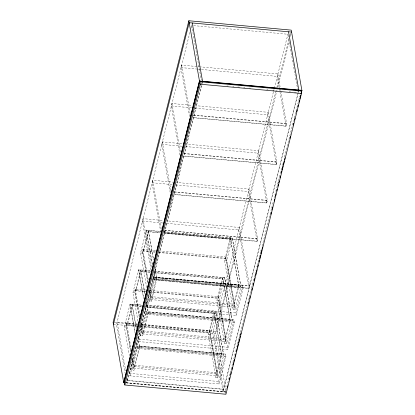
<?xml version="1.0" encoding="UTF-8"?>
<svg xmlns="http://www.w3.org/2000/svg" width="415" height="415" viewBox="0 0 415 415"><rect width="100%" height="100%" fill="white"/><g stroke="black" fill="none" stroke-linecap="round" stroke-linejoin="round"><path stroke-width="0.31" stroke-dasharray="2.08 1.56" d="M150.998 269.89L142.397 221.122L143.014 218.653L163.552 220.536M160.792 232.374L152.035 182.74L152.658 180.271L173.195 182.149M170.207 192.716L161.679 144.353L162.296 141.888L182.833 143.766M179.96 154.966L171.317 105.97L171.94 103.501L192.477 105.384M189.603 116.584L180.961 67.583L181.583 65.119L200.191 66.82M189.894 32.396L116.506 324.566L124.993 372.696M190.838 28.63L191.787 24.859M146.703 287.647L140.586 252.963L146.339 230.071L160.641 231.378M147.922 281.93L142.47 251.034L142.885 249.384L155.822 250.572M147.865 282.786L142.636 253.15L148.388 230.258L153.503 259.266M129.47 356.096L124.324 326.901L130.071 304.008L142.444 305.139M137.967 321.194L132.93 292.627L138.683 269.734L151.05 270.87M155.407 251.806L143.792 250.743L148.617 231.549L160.226 232.613M130.684 350.359L126.207 324.971L126.617 323.327L137.624 324.333M139.404 316.723L134.813 290.697L135.228 289.053L146.23 290.059M130.735 351.842L126.373 327.087L132.12 304.195L136.488 328.95M139.232 316.936L134.979 292.819L140.732 269.921L144.985 294.043M137.204 325.568L127.53 324.68L132.349 305.492L142.029 306.374M145.815 291.294L136.136 290.412L140.96 271.218L150.635 272.105M152.673 279.388L153.291 276.924L249.555 285.738L248.938 288.202L152.673 279.388L248.974 288.42L238.661 229.936L239.279 227.467L166.763 220.827M202.38 81.859L126.783 382.832L226.118 391.926M226.154 392.144L126.819 383.05L201.944 83.97M202.1 83.342L202.572 81.459M129.537 373.35L136.426 345.934L225.521 354.088L225.957 356.568L219.073 383.989L129.978 375.829L129.537 373.35L218.632 381.504L219.073 383.989M145.032 311.66L138.148 339.076L227.244 347.236L227.679 349.715L138.584 341.561L145.473 314.139L145.032 311.66L234.127 319.815L234.568 322.299L227.679 349.715M146.754 304.807L153.643 277.386L242.739 285.546L243.174 288.026L236.291 315.442L147.19 307.287L146.754 304.807L235.85 312.962L236.291 315.442M129.978 375.829L136.862 348.413L136.426 345.934M147.19 307.287L154.079 279.871L153.643 277.386M137.941 337.203L139.736 347.355L133.983 370.247L131.934 370.061L137.687 347.168L136.68 341.457M146.329 301.658L148.342 313.086L142.589 335.979L140.545 335.792L146.293 312.9L145.286 307.183M155.06 268.095L156.948 278.813L151.2 301.705L149.151 301.518L154.904 278.626L153.903 272.951M140.825 324.623L209.912 330.952L217.522 374.112L217.107 375.757L133.817 368.131L134.232 366.487L132.774 358.233M149.431 290.355L218.518 296.678L226.134 339.838L225.719 341.483L142.423 333.857L142.838 332.213L141.157 322.694M159.028 250.862L226.175 257.01L234.74 305.57L234.325 307.214L151.034 299.589L151.449 297.944L149.888 289.115M134.911 366.549L134.683 365.252L139.507 346.063L221.434 353.564L216.609 372.753L216.838 374.05M143.523 332.275L143.294 330.983L148.114 311.79L230.04 319.291L225.221 338.484L225.449 339.776M151.9 296.709L156.72 277.516L238.651 285.017L233.827 304.211L151.9 296.709L152.129 298.006M233.126 309.206L224.562 260.651L230.315 237.759L238.879 286.314L233.126 309.206L235.175 309.393L240.923 286.5L232.364 237.945L163.868 231.674M158.634 252.102L225.724 258.244L230.543 239.05L164.096 232.971M234.325 307.214L225.765 258.654L226.175 257.01M235.175 309.393L226.611 260.838L232.364 237.945M215.909 377.749L208.299 334.589L214.047 311.696L221.662 354.856L215.909 377.749L217.958 377.935L223.711 355.043L216.096 311.883L145.67 305.435M224.52 343.48L216.905 300.315L222.658 277.422L230.268 320.588L224.52 343.48L226.569 343.667L232.317 320.774L224.707 277.609L154.276 271.161M140.431 325.863L209.456 332.182L214.275 312.988L145.25 306.669M149.685 291.652L218.067 297.913L222.886 278.719L153.861 272.401M217.107 375.757L209.497 332.597L209.912 330.952M225.719 341.483L218.108 298.323L218.518 296.678M217.958 377.935L210.348 334.775L216.096 311.883M226.569 343.667L218.954 300.507L224.707 277.609M164.039 232.882L257.093 241.4L248.3 191.548L248.922 189.084L176.401 182.444M173.678 194.5L266.736 203.018L257.943 153.166L258.561 150.697L186.044 144.062M183.321 156.113L276.374 164.636L267.587 114.784L268.204 112.315L196.326 105.737M279.248 87.85L277.225 76.396L277.848 73.932L200.834 66.882M273.371 92.104L212.771 333.375L223.083 391.859L298.209 92.784M273.532 91.476L274.159 88.96M274.32 88.333L287.891 34.3M225.895 390.66L215.499 331.715L276.26 89.816M276.893 87.3L288.887 39.55M289.992 35.151L290.625 32.64M277.075 89.873L215.841 333.66L140.483 326.761M277.708 87.358L289.385 40.862M290.49 36.468L290.967 34.58M218.632 381.504L225.521 354.088M227.244 347.236L234.127 319.815M235.85 312.962L242.739 285.546M257.093 241.4L257.715 238.936L248.922 189.084M266.736 203.018L267.353 200.549L258.561 150.697M276.374 164.636L276.997 162.166L268.204 112.315M192.959 117.73L286.018 126.248L286.635 123.784L280.877 91.113M223.047 391.646L298.644 90.683M298.364 92.156L298.836 90.268M225.838 393.627L225.511 391.77L230.086 373.557M230.242 372.929L235.762 350.955M235.917 350.327L237.339 344.673M237.494 344.045L239.388 336.513M239.548 335.885L251.376 288.793M251.532 288.166L257.056 266.186M257.212 265.559L259.105 258.026M259.261 257.393L260.682 251.744M260.838 251.117L261.471 248.606M262.098 246.095L271.566 208.418M271.721 207.791L273.459 200.886M274.087 198.375L278.346 181.417M278.501 180.79L281.661 168.231M282.288 165.72L283.238 161.954M284.498 156.932L293.644 120.511M294.276 118L298.535 101.047M298.691 100.42L299.796 96.026M193.566 25.616L287.906 34.253M180.961 67.583L197.649 69.113M198.287 69.17L200.855 69.409M201.498 69.466L277.225 76.396M226.943 85.998L228.229 86.118M232.722 86.528L234.003 86.647M237.852 87L239.782 87.176M243.631 87.529L244.912 87.648M249.405 88.058L250.691 88.172M266.731 89.645L268.017 89.759M272.51 90.174L273.791 90.288M289.193 91.699L290.479 91.819M294.328 92.172L297.539 92.462M171.317 105.97L191.855 107.848M195.066 108.144L267.587 114.784M193.546 115.048L286.599 123.566L285.982 126.036L192.923 117.512M193.582 115.261L286.635 123.784M161.679 144.353L182.216 146.236M185.422 146.526L257.943 153.166M183.902 153.431L276.955 161.949L276.338 164.418L183.285 155.9M183.938 153.649L276.997 162.166M152.035 182.74L172.573 184.618M175.784 184.914L248.3 191.548M174.259 191.813L267.317 200.336L266.695 202.8L173.641 194.282M174.3 192.031L267.353 200.549M142.397 221.122L162.934 223M166.783 223.353L238.661 229.936M164.62 230.201L257.674 238.718L257.056 241.188L163.998 232.665M164.656 230.413L257.715 238.936M160.574 231.653L146.272 230.341L152.388 265.024M163.8 231.949L232.291 238.22L240.856 286.775L154.831 278.901L153.721 272.593M148.544 231.824L160.159 232.888M164.029 233.24L230.475 239.325M142.47 251.034L155.386 252.211M158.613 252.507L225.765 258.654M140.586 252.963L142.636 253.15M224.562 260.651L226.611 260.838M150.982 271.14L138.615 270.009L143.652 298.572M154.209 271.436L224.634 277.884L232.25 321.049L146.225 313.169L145.219 307.458M140.887 271.493L150.567 272.38M153.794 272.676L222.819 278.994M156.652 277.791L238.578 285.292M154.904 278.626L240.923 286.5M154.079 279.871L243.174 288.026M134.813 290.697L145.79 291.704M149.665 292.056L218.108 298.323M132.93 292.627L134.979 292.819M216.905 300.315L218.954 300.507M151.449 297.944L234.74 305.57M142.376 305.414L130.004 304.283L135.155 333.478M145.598 305.71L216.028 312.158L223.638 355.318L137.614 347.443L136.499 341.094M132.281 305.762L141.313 306.592M145.183 306.944L214.207 313.263M148.046 312.064L229.972 319.566M146.293 312.9L232.317 320.774M145.473 314.139L234.568 322.299M137.661 323.975L117.123 322.097L125.724 370.865M140.872 324.271L213.388 330.911L223.706 389.395L127.436 380.581L127.068 378.464M114.379 322.46L137.567 324.582M140.784 324.878L215.499 331.715M126.207 324.971L137.183 325.972M140.41 326.268L209.497 332.597M113.435 324.281L137.261 326.465M124.324 326.901L126.373 327.087M208.299 334.589L210.348 334.775M143.294 330.983L225.221 338.484M142.838 332.213L226.134 339.838M139.435 346.338L221.361 353.834M137.687 347.168L223.711 355.043M136.862 348.413L225.957 356.568M134.683 365.252L216.609 372.753M134.232 366.487L217.522 374.112M127.4 380.363L223.664 389.177M126.316 382.687L225.511 391.77M288.015 34.886L297.622 89.355M297.731 89.988L298.178 92.524M277.848 73.932L280.317 87.928M280.426 88.566L280.763 90.475M279.357 88.488L286.018 126.248M239.279 227.467L249.591 285.951L153.327 277.137L153.068 275.653M230.247 238.034L238.807 286.589M191.642 25.44L201.244 79.908M201.69 82.44L201.913 83.711M225.495 256.947L225.724 258.244M222.59 277.697L230.201 320.857M181.583 65.119L190.335 114.753M217.839 296.616L218.067 297.913M213.979 311.971L221.589 355.131M171.94 103.501L180.582 152.502M209.227 330.89L209.456 332.182M162.296 141.888L170.939 190.884M152.658 180.271L161.3 229.272M148.316 230.532L153.545 260.169M155.101 268.998L156.88 279.088M146.339 230.071L152.564 265.382M143.014 218.653L151.615 267.421M143.564 249.446L143.792 250.743M142.885 249.384L148.331 280.286M149.364 290.127L151.034 299.589M149.421 291.615L151.2 301.705M148.15 295.843L149.151 301.518M140.659 270.196L144.913 294.318M146.256 301.933L148.274 313.361M138.683 269.734L143.72 298.297M135.907 289.115L136.136 290.412M135.228 289.053L139.814 315.078M140.856 324.971L142.423 333.857M140.576 324.551L142.589 335.979M139.533 330.081L140.545 335.792M132.053 304.47L136.416 329.225M137.873 337.473L139.663 347.63M130.071 304.008L135.337 333.842M127.301 323.389L127.53 324.68M126.617 323.327L131.207 349.347M132.25 359.245L133.817 368.131M132.079 359.457L133.983 370.247M130.927 364.349L131.934 370.061M126.559 381.567L126.819 383.05"/><path stroke-width="0.62" d="M301.119 93.691L301.913 90.553L291.252 30.124L188.846 20.75L113.088 322.341L123.748 382.765L124.977 382.879M113.435 324.281L189.188 22.69L291.595 32.069M123.748 382.765L199.501 81.174L188.846 20.75M199.926 81.745L124.381 382.511L124.816 384.99L225.947 394.25L301.498 93.484L301.057 90.999L199.926 81.745L200.367 84.224L124.816 384.99M301.083 93.479L301.871 90.335L199.465 80.961L123.706 382.552L124.936 382.661M227.259 387.745L227.736 385.857M229.313 379.575L229.786 377.692M230.574 374.548L231.046 372.665M231.84 369.521L232.312 367.638M233.1 364.495L233.572 362.611M233.889 361.356L234.361 359.468M235.149 356.329L235.627 354.441M236.415 351.303L236.887 349.414M237.204 348.159L238.148 344.388M238.464 343.132L239.413 339.361M239.73 338.106L240.202 336.223M240.518 334.967L240.991 333.079M248.409 303.552L248.881 301.663M249.669 298.525L250.146 296.637M251.723 290.355L252.196 288.472M252.984 285.328L253.461 283.445M254.25 280.301L254.722 278.418M255.51 275.275L255.982 273.392M256.299 272.136L256.771 270.248M257.565 267.11L258.037 265.221M258.825 262.083L259.297 260.195M259.614 258.939L260.563 255.168M260.874 253.913L261.824 250.141M262.14 248.886L262.612 247.003M270.819 214.327L271.291 212.444M272.079 209.305L272.556 207.417M274.133 201.135L274.606 199.252M275.394 196.108L275.871 194.225M276.66 191.082L277.132 189.199M277.92 186.055L278.392 184.172M278.709 182.911L279.186 181.028M279.975 177.885L280.447 176.001M281.235 172.863L281.707 170.975M282.024 169.719L282.973 165.948M283.289 164.693L284.233 160.921M284.55 159.666L285.022 157.783M289.914 138.304L290.391 136.421M293.229 125.107L293.701 123.224M294.494 120.08L294.966 118.197M296.543 111.915L297.015 110.027M297.804 106.888L298.281 105M299.07 101.862L299.542 99.979M299.858 98.718L300.808 94.952M199.501 81.174L301.913 90.553M200.367 84.224L301.498 93.484M288.524 31.789L298.836 90.268M192.259 22.975L202.572 81.459"/></g></svg>
